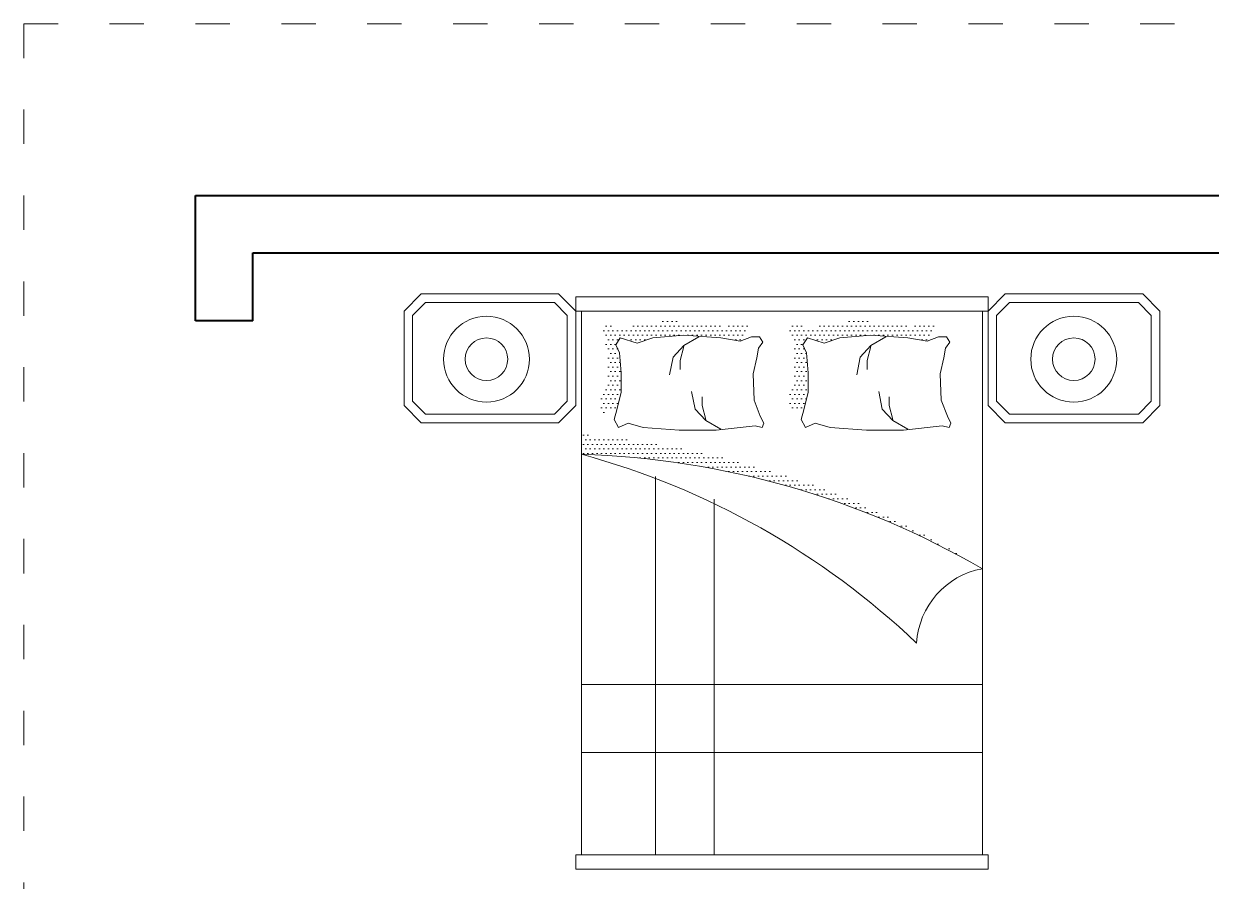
# Model space of a CAD drawing. Header units: millimetres. Extents: x 1551 to 1744, y 1536 to 1676.
# Drawn here: x 1592.638 to 1596.785, y 1583.359 to 1586.355 of the extents above; entities that cross this region are included whole.
import ezdxf

# ---------------------------------------------------------------- set-up
doc = ezdxf.new("R2010")
doc.units = ezdxf.units.MM
doc.linetypes.add('ACAD_ISO03W100', pattern=[30, 12, -18])
doc.layers.add('01_Gruesa', color=7, linetype='Continuous', lineweight=40)
doc.layers.add('03_Fina', color=7, linetype='Continuous', lineweight=9)
pattern_1 = [(360, (1421.808974, 1708.13903), (0.0079375, -0.015875), [0, -0.015875])]

msp = doc.modelspace()

# ---------------------------------------------------------------- hatches: boundary and pattern name
at = {"layer": '03_Fina', "lineweight": 9, "true_color": 0x939598}
h = msp.add_hatch(dxfattribs=at)
h.set_pattern_fill('DOTS', color=252, scale=0.01, angle=180, style=0)
h.set_pattern_definition(pattern_1)
h.paths.add_polyline_path([(1595.1697, 1585.2925), (1595.1574, 1585.3109), (1595.1297, 1585.3109), (1595.0897, 1585.2955), (1595.022, 1585.3078), (1594.8928, 1585.317), (1594.7852, 1585.3078), (1594.7298, 1585.2894), (1594.6714, 1585.3078), (1594.656, 1585.2832), (1594.6683, 1585.2556), (1594.6744, 1585.1849), (1594.6744, 1585.1173), (1594.6591, 1585.0558), (1594.6498, 1585.022), (1594.6652, 1584.9943), (1594.699, 1585.0097), (1594.7092, 1585.0067), (1594.7244, 1585.0674), (1594.7244, 1585.135), (1594.7182, 1585.2057), (1594.7059, 1585.2334), (1594.7213, 1585.258), (1594.7797, 1585.2395), (1594.8351, 1585.258), (1594.9428, 1585.2672), (1595.072, 1585.258), (1595.1397, 1585.2457), (1595.1505, 1585.2498), (1595.1543, 1585.2709)])
h.paths.add_polyline_path([(1595.823, 1585.2925), (1595.8107, 1585.3109), (1595.783, 1585.3109), (1595.743, 1585.2955), (1595.6753, 1585.3078), (1595.5461, 1585.317), (1595.4385, 1585.3078), (1595.3831, 1585.2894), (1595.3247, 1585.3078), (1595.3093, 1585.2832), (1595.3216, 1585.2556), (1595.3277, 1585.1849), (1595.3277, 1585.1173), (1595.3124, 1585.0558), (1595.3031, 1585.022), (1595.3185, 1584.9943), (1595.3523, 1585.0097), (1595.3625, 1585.0067), (1595.3777, 1585.0674), (1595.3777, 1585.135), (1595.3715, 1585.2057), (1595.3592, 1585.2334), (1595.3746, 1585.258), (1595.433, 1585.2395), (1595.4884, 1585.258), (1595.5961, 1585.2672), (1595.7253, 1585.258), (1595.793, 1585.2457), (1595.8038, 1585.2498), (1595.8076, 1585.2709)])
h = msp.add_hatch(dxfattribs=at)
h.set_pattern_fill('DOTS', color=252, scale=0.01, angle=180, style=0)
h.set_pattern_definition(pattern_1)
edge = h.paths.add_edge_path()
edge.add_line((1594.5859, 1584.9196), (1594.5859, 1584.851))
edge.add_ellipse((1594.4936, 1581.8781), major_axis=(-2.1032, 2.1032), ratio=1, start_angle=284.8866, end_angle=313.2226, ccw=False)
edge.add_ellipse((1594.3445, 1581.8725), major_axis=(-2.1613, 2.1613), ratio=1, start_angle=-77.4802, end_angle=-49.5301)

# ---------------------------------------------------------------- linework, layer by layer
at = {"layer": '01_Gruesa', "color": 5}
for p, q in [((1593.2376, 1585.7549), (1599.5376, 1585.7549)), ((1593.2376, 1585.3174), (1593.2376, 1585.7549)), ((1593.4376, 1585.5549), (1598.6376, 1585.5549)), ((1593.4376, 1585.3174), (1593.4376, 1585.5549)), ((1593.4376, 1585.3174), (1593.2376, 1585.3174))]:
    msp.add_line(p, q, dxfattribs=at)
at = {"layer": '03_Fina', "linetype": 'ACAD_ISO03W100', "ltscale": 0.01}
for q in [(1592.6376, 1566.1549), (1602.0376, 1586.3549)]:
    msp.add_line((1592.6376, 1586.3549), q, dxfattribs=at)
at = {"layer": '03_Fina', "color": 252, "lineweight": 9, "true_color": 0x939598}
for p, q in [((1596.0059, 1585.401), (1594.5659, 1585.401)), ((1594.5659, 1585.351), (1594.5659, 1585.401)), ((1596.0059, 1585.401), (1596.0059, 1585.351)), ((1596.0059, 1585.351), (1594.5659, 1585.351)), ((1594.5859, 1583.451), (1594.5859, 1585.351)), ((1595.9859, 1585.351), (1595.9859, 1583.451)), ((1594.8439, 1583.451), (1594.8439, 1584.7738)), ((1595.049, 1583.451), (1595.049, 1584.6945)), ((1595.9859, 1584.047), (1594.5859, 1584.047)), ((1595.9859, 1583.8086), (1594.5859, 1583.8086)), ((1596.0059, 1583.451), (1594.5659, 1583.451)), ((1594.5659, 1583.401), (1594.5659, 1583.451)), ((1596.0059, 1583.451), (1596.0059, 1583.401)), ((1596.0059, 1583.401), (1594.5659, 1583.401))]:
    msp.add_line(p, q, dxfattribs=at)
for points in [[(1594.0259, 1584.961), (1594.5059, 1584.961), (1594.5659, 1585.021), (1594.5659, 1585.351), (1594.5059, 1585.411), (1594.0259, 1585.411), (1593.9659, 1585.351), (1593.9659, 1585.021)], [(1594.0409, 1584.991), (1594.4909, 1584.991), (1594.5359, 1585.036), (1594.5359, 1585.336), (1594.4909, 1585.381), (1594.0409, 1585.381), (1593.9959, 1585.336), (1593.9959, 1585.036)], [(1596.0659, 1584.961), (1596.5459, 1584.961), (1596.6059, 1585.021), (1596.6059, 1585.351), (1596.5459, 1585.411), (1596.0659, 1585.411), (1596.0059, 1585.351), (1596.0059, 1585.021)], [(1596.0809, 1584.991), (1596.5309, 1584.991), (1596.5759, 1585.036), (1596.5759, 1585.336), (1596.5309, 1585.381), (1596.0809, 1585.381), (1596.0359, 1585.336), (1596.0359, 1585.036)]]:
    msp.add_lwpolyline(points, close=True, dxfattribs=at)
for points in [[(1594.7797, 1585.2395), (1594.7213, 1585.258), (1594.7059, 1585.2334), (1594.7182, 1585.2057), (1594.7244, 1585.135), (1594.7244, 1585.0674), (1594.709, 1585.0059), (1594.6998, 1584.9721), (1594.7151, 1584.9445), (1594.749, 1584.9598), (1594.8013, 1584.9445), (1594.9274, 1584.9352), (1595.0566, 1584.9352), (1595.192, 1584.9506), (1595.2166, 1584.9445), (1595.2227, 1584.9598), (1595.2104, 1584.9844), (1595.1889, 1585.0397), (1595.1858, 1585.1319), (1595.1981, 1585.1873), (1595.2043, 1585.2211), (1595.2196, 1585.2426), (1595.2073, 1585.261), (1595.1796, 1585.261), (1595.1397, 1585.2457), (1595.072, 1585.258), (1594.9428, 1585.2672), (1594.8351, 1585.258), (1594.7797, 1585.2395)], [(1594.9951, 1585.261), (1594.9428, 1585.2303), (1594.9059, 1585.1903), (1594.8936, 1585.1289)], [(1595.433, 1585.2395), (1595.3746, 1585.258), (1595.3592, 1585.2334), (1595.3715, 1585.2057), (1595.3777, 1585.135), (1595.3777, 1585.0674), (1595.3623, 1585.0059), (1595.3531, 1584.9721), (1595.3684, 1584.9445), (1595.4023, 1584.9598), (1595.4546, 1584.9445), (1595.5807, 1584.9352), (1595.7099, 1584.9352), (1595.8452, 1584.9506), (1595.8699, 1584.9445), (1595.876, 1584.9598), (1595.8637, 1584.9844), (1595.8422, 1585.0397), (1595.8391, 1585.1319), (1595.8514, 1585.1873), (1595.8576, 1585.2211), (1595.8729, 1585.2426), (1595.8606, 1585.261), (1595.8329, 1585.261), (1595.793, 1585.2457), (1595.7253, 1585.258), (1595.5961, 1585.2672), (1595.4884, 1585.258), (1595.433, 1585.2395)], [(1595.6484, 1585.261), (1595.5961, 1585.2303), (1595.5592, 1585.1903), (1595.5469, 1585.1289)], [(1594.9428, 1585.2272), (1594.9305, 1585.178), (1594.9305, 1585.1473)], [(1595.5961, 1585.2272), (1595.5838, 1585.178), (1595.5838, 1585.1473)], [(1595.072, 1584.9383), (1595.0197, 1584.969), (1594.9828, 1585.009), (1594.9705, 1585.0705)], [(1595.0197, 1584.9721), (1595.0074, 1585.0213), (1595.0074, 1585.052)], [(1595.7253, 1584.9383), (1595.673, 1584.969), (1595.6361, 1585.009), (1595.6238, 1585.0705)], [(1595.673, 1584.9721), (1595.6607, 1585.0213), (1595.6607, 1585.052)]]:
    msp.add_lwpolyline(points, dxfattribs=at)
for centre, radius in [((1594.2539, 1585.183), 0.15), ((1596.3051, 1585.183), 0.15), ((1594.2539, 1585.183), 0.0743), ((1596.3051, 1585.183), 0.0743)]:
    msp.add_circle(centre, radius, dxfattribs=at)
for centre, radius, start, end in [((1594.4936, 1581.8781), 2.9743, 59.8866, 88.2226), ((1593.8614, 1582.1985), 2.7497, 46.4367, 74.7234), ((1596.0363, 1584.1752), 0.2804, 100.3543, 176.7862)]:
    msp.add_arc(centre, radius, start, end, dxfattribs=at)

doc.saveas('drawing.dxf')
